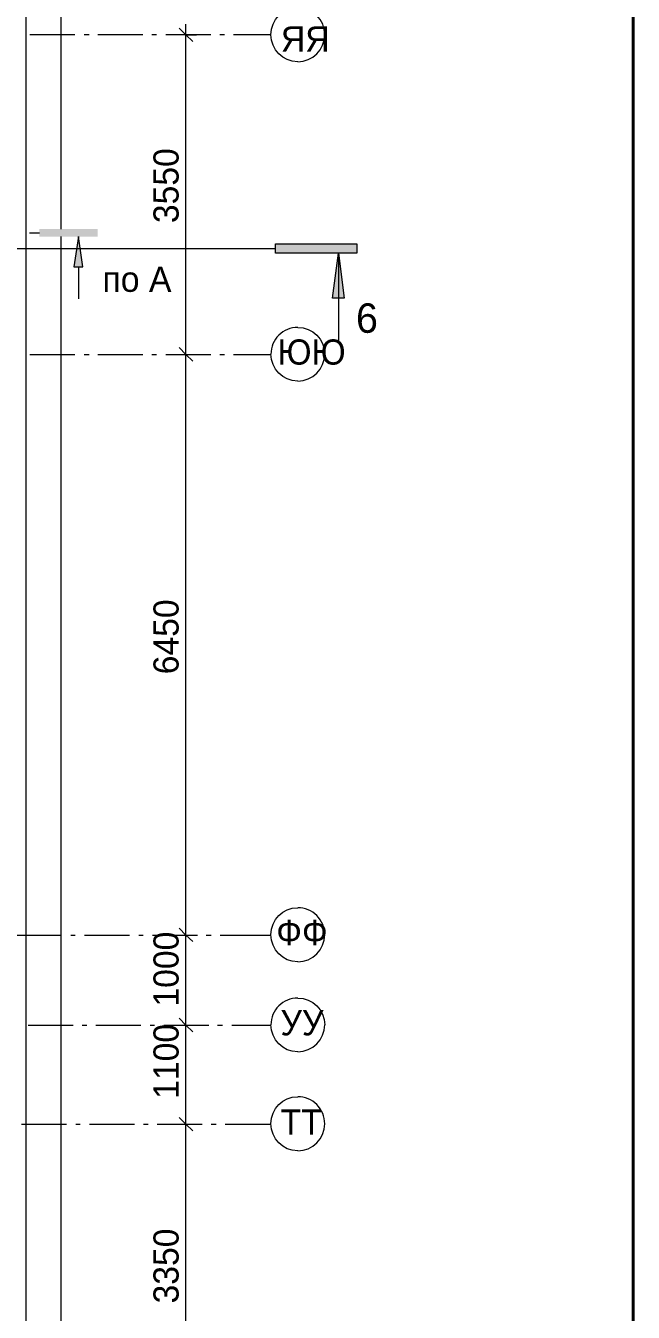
# Model space of a CAD drawing. Header units: millimetres. Extents: x -401725 to 250493, y 305116 to 802890.
# Drawn here: x -375092.82 to -375090.17, y 508982.23 to 508987.86 of the extents above; entities that cross this region are included whole.
import ezdxf

# ---------------------------------------------------------------- set-up
doc = ezdxf.new("R2010")
doc.units = ezdxf.units.MM
doc.layers.add('PDF _Геометрия', color=7, linetype='Continuous', true_color=0x1d1d1d)
doc.layers.add('PDF _Сплошная заливка', color=7, linetype='Continuous', true_color=0xffffff)
doc.layers.add('PDF _Текст', color=7, linetype='Continuous')

msp = doc.modelspace()

# ---------------------------------------------------------------- hatches: boundary and pattern name
at = {"layer": 'PDF _Сплошная заливка', "transparency": 33554559}
for points in [[(-375092.5949, 508986.9273), (-375092.5949, 508986.9371), (-375092.5966, 508986.9371), (-375092.5982, 508986.9273), (-375092.6015, 508986.904), (-375092.6032, 508986.894), (-375092.6065, 508986.8706), (-375092.6082, 508986.8606), (-375092.6115, 508986.8373), (-375092.6147, 508986.8185), (-375092.6147, 508986.8072), (-375092.5765, 508986.8056), (-375092.5765, 508986.8173), (-375092.5782, 508986.8173), (-375092.5782, 508986.829), (-375092.5799, 508986.829), (-375092.5799, 508986.839), (-375092.5815, 508986.839), (-375092.5815, 508986.8506), (-375092.5832, 508986.8506), (-375092.5832, 508986.8606), (-375092.5849, 508986.8606), (-375092.5849, 508986.8723), (-375092.5865, 508986.8723), (-375092.5865, 508986.884), (-375092.5882, 508986.884), (-375092.5882, 508986.894), (-375092.5899, 508986.894), (-375092.5899, 508986.9056), (-375092.5915, 508986.9056), (-375092.5915, 508986.9156), (-375092.5932, 508986.9156), (-375092.5932, 508986.9273)], [(-375091.4582, 508986.854), (-375091.4582, 508986.8655), (-375091.4599, 508986.8655), (-375091.4616, 508986.854), (-375091.4632, 508986.8423), (-375091.4649, 508986.829), (-375091.4682, 508986.8056), (-375091.4699, 508986.7923), (-375091.4732, 508986.769), (-375091.4749, 508986.7556), (-375091.4766, 508986.744), (-375091.4782, 508986.7306), (-375091.4816, 508986.7073), (-375091.4832, 508986.694), (-375091.4847, 508986.6836), (-375091.4847, 508986.6706), (-375091.4349, 508986.669), (-375091.4349, 508986.6823), (-375091.4366, 508986.6823), (-375091.4366, 508986.6956), (-375091.4382, 508986.6956), (-375091.4382, 508986.709), (-375091.4399, 508986.709), (-375091.4399, 508986.7223), (-375091.4416, 508986.7223), (-375091.4416, 508986.7356), (-375091.4432, 508986.7356), (-375091.4432, 508986.749), (-375091.4449, 508986.749), (-375091.4449, 508986.7623), (-375091.4466, 508986.7623), (-375091.4466, 508986.774), (-375091.4482, 508986.774), (-375091.4482, 508986.7873), (-375091.4499, 508986.7873), (-375091.4499, 508986.8006), (-375091.4516, 508986.8006), (-375091.4516, 508986.814), (-375091.4532, 508986.814), (-375091.4532, 508986.8273), (-375091.4549, 508986.8273), (-375091.4549, 508986.8406), (-375091.4566, 508986.8406), (-375091.4566, 508986.854)]]:
    msp.add_hatch(color=7, dxfattribs=at).paths.add_polyline_path(points)

# ---------------------------------------------------------------- linework, layer by layer
at = {"layer": 'PDF _Геометрия', "color": 7, "lineweight": 40}
msp.add_lwpolyline([(-375090.1697, 508991.0455), (-375090.1697, 508958.3295)], dxfattribs=at)
at = {"layer": 'PDF _Геометрия', "color": 7, "lineweight": 9}
for points in [[(-375092.6696, 508986.9704), (-375092.6696, 508988.0555)], [(-375092.8231, 508970.4571), (-375092.8231, 508987.9018)], [(-375092.1663, 508986.4221), (-375092.1246, 508986.4221), (-375092.1246, 508987.8671)], [(-375092.6098, 508987.8205), (-375092.8066, 508987.8205)], [(-375092.5482, 508987.8205), (-375092.5699, 508987.8205)], [(-375092.3132, 508987.8205), (-375092.5099, 508987.8205)], [(-375092.2531, 508987.8205), (-375092.2731, 508987.8205)], [(-375092.0165, 508987.8205), (-375092.2132, 508987.8205)], [(-375092.1246, 508987.8204), (-375092.1663, 508987.8204)], [(-375092.1248, 508987.8204), (-375092.0782, 508987.8204)], [(-375091.9565, 508987.8205), (-375091.9765, 508987.8205)], [(-375091.7546, 508987.8204), (-375091.9162, 508987.8204)], [(-375092.6696, 508972.5637), (-375092.6696, 508986.9375)], [(-375092.5946, 508986.9371), (-375092.6147, 508986.8054)], [(-375092.5748, 508986.8054), (-375092.5949, 508986.9371)], [(-375091.7332, 508986.8655), (-375091.7332, 508986.9054)], [(-375091.733, 508986.9054), (-375091.3781, 508986.9054)], [(-375091.3781, 508986.9054), (-375091.3781, 508986.8654)], [(-375091.3781, 508986.8654), (-375091.733, 508986.8654)], [(-375091.4847, 508986.6688), (-375091.458, 508986.8654)], [(-375091.458, 508986.8655), (-375091.433, 508986.6688)], [(-375091.458, 508986.8654), (-375091.458, 508986.4721)], [(-375092.6147, 508986.8054), (-375092.5748, 508986.8054)], [(-375092.5946, 508986.8054), (-375092.5946, 508986.6654)], [(-375091.433, 508986.6688), (-375091.4847, 508986.6688)], [(-375092.8066, 508986.4221), (-375092.6098, 508986.4221)], [(-375092.5699, 508986.4221), (-375092.5482, 508986.4221)], [(-375092.5099, 508986.4221), (-375092.3132, 508986.4221)], [(-375092.2731, 508986.4221), (-375092.2531, 508986.4221)], [(-375092.2132, 508986.4221), (-375092.0165, 508986.4221)], [(-375092.1663, 508983.8821), (-375092.1246, 508983.8821), (-375092.1246, 508986.422)], [(-375092.1248, 508986.4221), (-375092.0782, 508986.4221)], [(-375091.9765, 508986.4221), (-375091.9565, 508986.4221)], [(-375091.9162, 508986.4221), (-375091.7546, 508986.4221)], [(-375092.8647, 508983.8821), (-375092.668, 508983.8821)], [(-375092.6283, 508983.8821), (-375092.6082, 508983.8821)], [(-375092.568, 508983.8821), (-375092.3713, 508983.8821)], [(-375092.3312, 508983.8821), (-375092.3113, 508983.8821)], [(-375092.2713, 508983.8821), (-375092.0746, 508983.8821)], [(-375092.1663, 508983.4888), (-375092.1246, 508983.4888), (-375092.1246, 508983.8821)], [(-375092.1248, 508983.8821), (-375092.0782, 508983.8821)], [(-375092.0363, 508983.8821), (-375092.0146, 508983.8821)], [(-375091.9745, 508983.8821), (-375091.7546, 508983.8821)], [(-375092.8147, 508983.4888), (-375092.618, 508983.4888)], [(-375092.578, 508983.4888), (-375092.5579, 508983.4888)], [(-375092.518, 508983.4888), (-375092.3213, 508983.4888)], [(-375092.2812, 508983.4888), (-375092.2613, 508983.4888)], [(-375092.2213, 508983.4888), (-375092.0247, 508983.4888)], [(-375092.1663, 508983.0554), (-375092.1246, 508983.0554), (-375092.1246, 508983.4888)], [(-375092.1248, 508983.4888), (-375092.0782, 508983.4888)], [(-375091.9863, 508983.4888), (-375091.9646, 508983.4888)], [(-375091.9245, 508983.4888), (-375091.7546, 508983.4888)], [(-375092.8431, 508983.0555), (-375092.6465, 508983.0555)], [(-375092.6065, 508983.0555), (-375092.5865, 508983.0555)], [(-375092.5464, 508983.0555), (-375092.3498, 508983.0555)], [(-375092.3097, 508983.0555), (-375092.2898, 508983.0555)], [(-375092.2499, 508983.0555), (-375092.0532, 508983.0555)], [(-375092.1663, 508981.7371), (-375092.1246, 508981.7371), (-375092.1246, 508983.0554)], [(-375092.1248, 508983.0555), (-375092.0782, 508983.0555)], [(-375092.0149, 508983.0555), (-375091.9931, 508983.0555)], [(-375091.953, 508983.0554), (-375091.7546, 508983.0554)]]:
    msp.add_lwpolyline(points, dxfattribs=at)
for points in [[(-375091.6363, 508987.7021, 0.412011), (-375091.518, 508987.8205, 0.417214), (-375091.6363, 508987.9388)], [(-375091.6363, 508983.7654, 0.412011), (-375091.518, 508983.8838, 0.417302), (-375091.6363, 508984.0021)], [(-375091.6363, 508982.9388, 0.412011), (-375091.518, 508983.0571, 0.417214), (-375091.6363, 508983.1754)]]:
    msp.add_lwpolyline(points, format="xyb", dxfattribs=at)
at = {"layer": 'PDF _Геометрия', "color": 7, "lineweight": 18}
for points in [[(-375092.1246, 508987.8204), (-375092.1545, 508987.8488)], [(-375092.1246, 508987.8205), (-375092.0947, 508987.7905)], [(-375092.1246, 508986.4221), (-375092.1545, 508986.4521)], [(-375092.1246, 508986.4221), (-375092.0947, 508986.3921)], [(-375092.1246, 508983.8821), (-375092.1545, 508983.9121)], [(-375092.1246, 508983.8821), (-375092.0947, 508983.8538)], [(-375092.1246, 508983.4888), (-375092.1545, 508983.5188)], [(-375092.1246, 508983.4888), (-375092.0947, 508983.4588)], [(-375092.1246, 508983.0554), (-375092.1545, 508983.0854)], [(-375092.1246, 508983.0555), (-375092.0947, 508983.0271)]]:
    msp.add_lwpolyline(points, dxfattribs=at)
at = {"layer": 'PDF _Геометрия', "color": 8, "lineweight": 9, "true_color": 0x808080}
for points in [[(-375092.8079, 508986.9538), (-375092.7647, 508986.9538)], [(-375134.6447, 508986.8855), (-375091.7322, 508986.8855)]]:
    msp.add_lwpolyline(points, dxfattribs=at)
at = {"layer": 'PDF _Геометрия', "color": 7, "lineweight": 9}
for centre, radius, start, end in [((-375091.637, 508986.4245), 0.1159, 89.647, 180.3666), ((-375091.6368, 508986.4242), 0.1188, 270.2309, 359.7825), ((-375091.637, 508983.4912), 0.1159, 89.6587, 180.3686), ((-375091.6368, 508983.4909), 0.1188, 270.2309, 359.7825)]:
    msp.add_arc(centre, radius, start, end, dxfattribs=at)
for points in [[(-375091.7529, 508987.8205), (-375091.7529, 508987.8871), (-375091.7013, 508987.9388), (-375091.6363, 508987.9388)], [(-375091.6363, 508987.7021), (-375091.7013, 508987.7021), (-375091.7529, 508987.7554), (-375091.7529, 508987.8205)], [(-375091.6363, 508986.5404), (-375091.5713, 508986.5404), (-375091.518, 508986.4888), (-375091.518, 508986.4238)], [(-375091.6363, 508986.3054), (-375091.7013, 508986.3054), (-375091.7529, 508986.3588), (-375091.7529, 508986.4238)], [(-375091.7529, 508983.8838), (-375091.7529, 508983.9505), (-375091.7013, 508984.0021), (-375091.6363, 508984.0021)], [(-375091.6363, 508983.7654), (-375091.7013, 508983.7654), (-375091.7529, 508983.8188), (-375091.7529, 508983.8838)], [(-375091.6363, 508983.6071), (-375091.5713, 508983.6071), (-375091.518, 508983.5554), (-375091.518, 508983.4904)], [(-375091.6363, 508983.3721), (-375091.7013, 508983.3721), (-375091.7529, 508983.4254), (-375091.7529, 508983.4904)], [(-375091.7529, 508983.0571), (-375091.7529, 508983.1238), (-375091.7013, 508983.1754), (-375091.6363, 508983.1754)], [(-375091.6363, 508982.9388), (-375091.7013, 508982.9388), (-375091.7529, 508982.9921), (-375091.7529, 508983.0571)]]:
    msp.add_open_spline(points, degree=3, dxfattribs=at)
at = {"layer": 'PDF _Сплошная заливка', "color": 7, "lineweight": 5, "transparency": 33554559}
msp.add_solid([(-375092.7649, 508986.9705), (-375092.5098, 508986.9705), (-375092.7649, 508986.9371), (-375092.5098, 508986.9371)], dxfattribs=at)
at = {"layer": 'PDF _Сплошная заливка', "color": 7, "lineweight": 9, "transparency": 33554559}
msp.add_solid([(-375091.733, 508986.9054), (-375091.3781, 508986.9054), (-375091.733, 508986.8654), (-375091.3781, 508986.8654)], dxfattribs=at)

# ---------------------------------------------------------------- texts
at = {"layer": 'PDF _Текст', "attachment_point": 4, "style": ''}
for s, insert, char_height in [('ЯЯ', (-375091.7097, 508987.8018), 0.11034), ('по А', (-375092.4893, 508986.7501), 0.11034), ('6', (-375091.3814, 508986.5801), 0.1288), ('ЮЮ', (-375091.7247, 508986.4318), 0.11034), ('ФФ', (-375091.7297, 508983.8934), 0.11034), ('УУ', (-375091.7114, 508983.4984), 0.11034), ('ТТ', (-375091.7114, 508983.0651), 0.11034)]:
    msp.add_mtext(s, dxfattribs=dict(at, insert=insert, char_height=char_height))
at = {"layer": 'PDF _Текст', "char_height": 0.11009, "attachment_point": 4, "rotation": 90, "style": ''}
for s, insert in [('3550', (-375092.2109, 508986.9964)), ('6450', (-375092.2109, 508985.0232)), ('1000', (-375092.2109, 508983.5699)), ('1100', (-375092.2109, 508983.1666)), ('3350', (-375092.2109, 508982.2716))]:
    msp.add_mtext(s, dxfattribs=dict(at, insert=insert))

doc.saveas('drawing.dxf')
